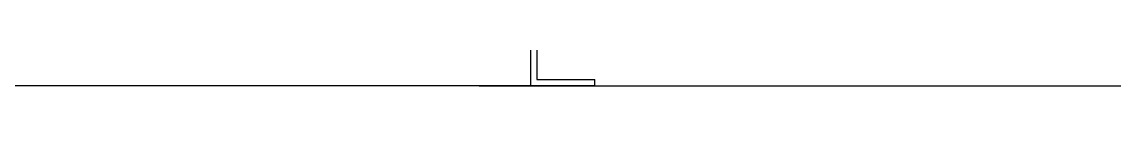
# Model space of a CAD drawing. Header units: millimetres. Extents: x 188.6 to 263.2, y 40.1 to 120.1.
# Drawn here: x 251.9057 to 252.2452, y 57.9718 to 57.9811 of the extents above; entities that cross this region are included whole.
import ezdxf

# ---------------------------------------------------------------- set-up
doc = ezdxf.new("R2010")
doc.units = ezdxf.units.MM
doc.layers.add('_XREF TL$0$S_ESQ', color=8, linetype='Continuous')
doc.layers.add('ARQ', color=8, linetype='Continuous')

# ---------------------------------------------------------------- blocks, each defined once
blk = doc.blocks.new('_XREF TL$0$XREF_305_306$0$XREF-TIPO$0$A$C752324B1')
at = {"layer": '_XREF TL$0$S_ESQ'}
for p, q in [((0, 0.071), (0, 0)), ((0.002, 0.069), (0.002, 0.002)), ((0.002, 0.002), (0.02, 0.002)), ((0.02, 0), (0.02, 0.002)), ((-0.016, 0), (1.98, 0)), ((0.02, 0), (0, 0))]:
    blk.add_line(p, q, dxfattribs=at)
blk = doc.blocks.new('arq-3pav')
at = {"layer": 'ARQ'}
for p, q in [((47.05535, 17.89502), (47.05535, 17.71502)), ((47.05726, 17.71502), (46.69533, 17.71502))]:
    blk.add_line(p, q, dxfattribs=at)
blk.add_blockref('_XREF TL$0$XREF_305_306$0$XREF-TIPO$0$A$C752324B1', (47.05535, 17.71502), dxfattribs=at)

msp = doc.modelspace()

# ---------------------------------------------------------------- block references
msp.add_blockref('arq-3pav', (205.00842, 40.25682))

doc.saveas('drawing.dxf')
